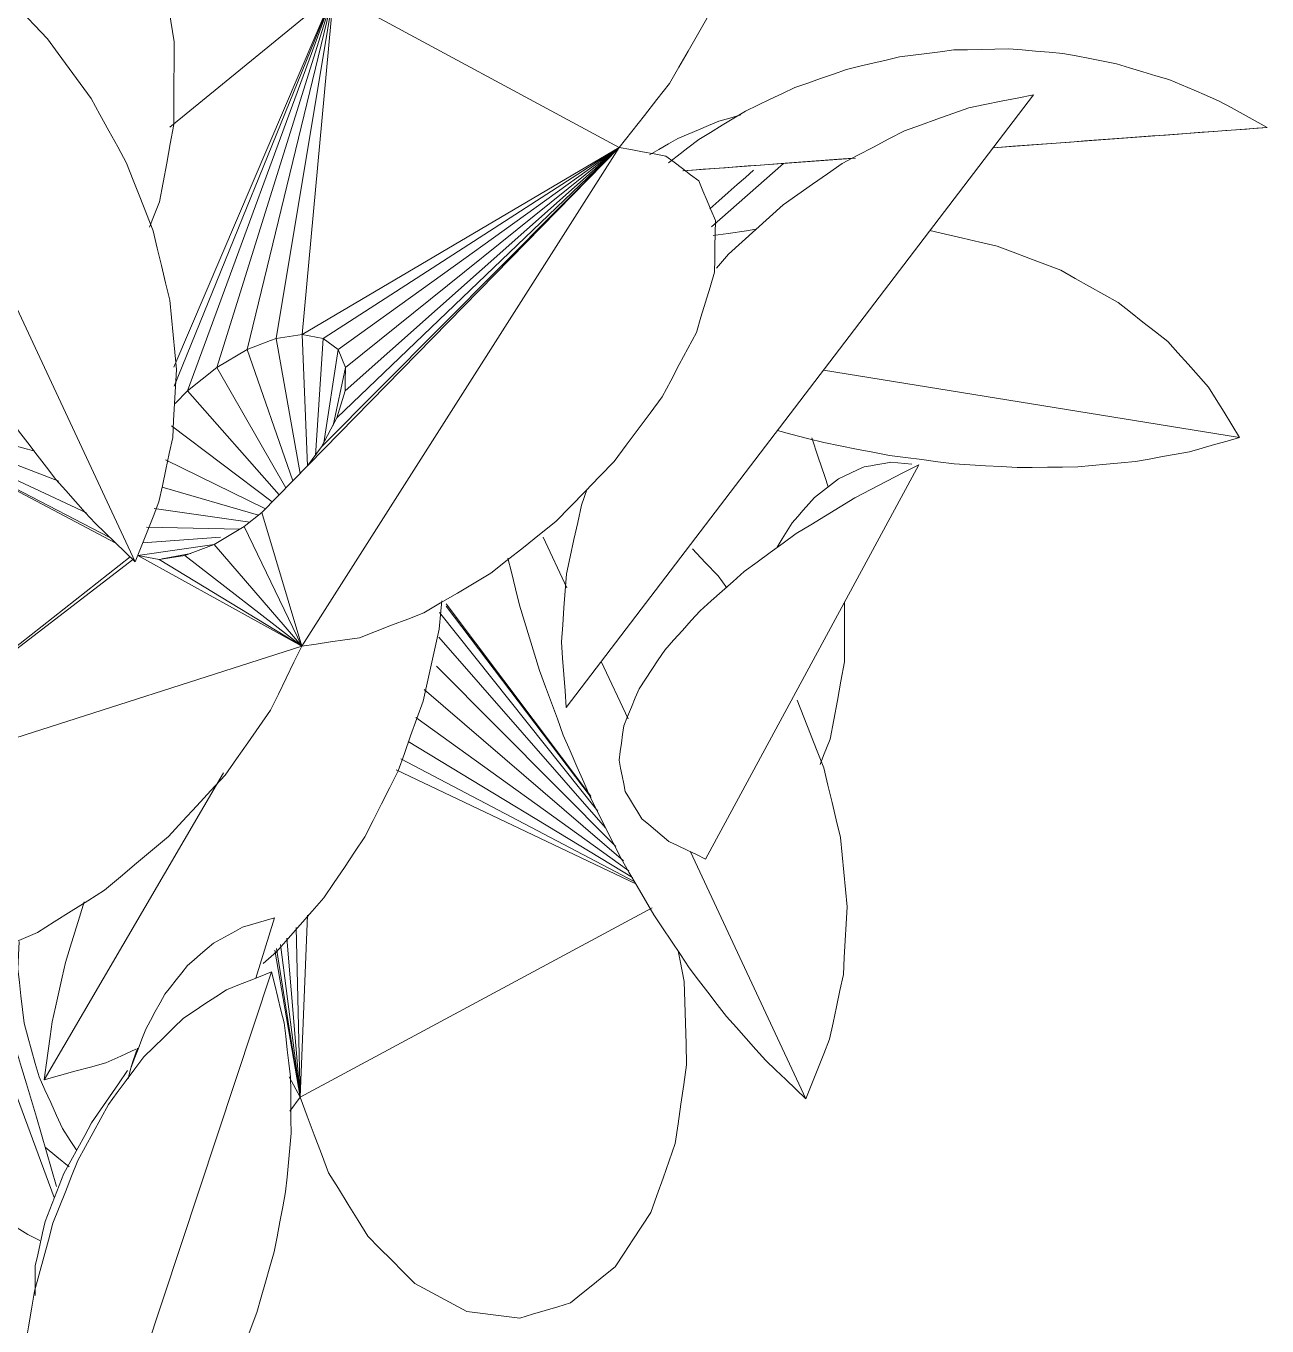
# Model space of a CAD drawing. Header units: metres. Extents: x 13.9 to 26.7, y -0.2 to 3.2.
# Drawn here: x 21.3138 to 21.4039, y 0.5195 to 0.6139 of the extents above; entities that cross this region are included whole.
import ezdxf

# ---------------------------------------------------------------- set-up
doc = ezdxf.new("R2010")
doc.units = ezdxf.units.M
doc.layers.add('Importações nas famílias', color=10, linetype='Continuous', lineweight=5)
doc.layers.add('Vegetação', color=7, linetype='Continuous', lineweight=5)

# ---------------------------------------------------------------- blocks, each defined once
blk = doc.blocks.new('Planta_pergolado_12200 - plantas pergolado_skp_Component_12-V2653-Corte 1')
at = {"layer": 'Importações nas famílias'}
for p, q in [((21.330463, 0.544745), (21.331824, 0.549134)), ((21.321185, 0.537443), (21.321355, 0.538127))]:
    blk.add_line(p, q, dxfattribs=at)
at = {"layer": 'Importações nas famílias', "flags": 128}
for points in [[(21.32951, 0.54846), (21.330088, 0.548628), (21.330667, 0.548797), (21.331245, 0.548965), (21.331824, 0.549134)], [(21.327394, 0.547299), (21.327923, 0.547589), (21.328452, 0.547879), (21.328981, 0.548169), (21.32951, 0.54846)], [(21.325501, 0.545665), (21.325975, 0.546073), (21.326448, 0.546482), (21.326921, 0.54689), (21.327394, 0.547299)], [(21.323852, 0.543575), (21.324264, 0.544097), (21.324677, 0.54462), (21.325089, 0.545142), (21.325501, 0.545665)], [(21.322465, 0.541053), (21.322812, 0.541683), (21.323158, 0.542314), (21.323505, 0.542944), (21.323852, 0.543575)], [(21.321355, 0.538127), (21.321632, 0.538858), (21.32191, 0.53959), (21.322187, 0.540321), (21.322465, 0.541053)], [(21.321145, 0.53803), (21.320494, 0.537083), (21.319843, 0.536136), (21.319192, 0.535189), (21.318541, 0.534242)], [(21.318541, 0.534242), (21.318038, 0.533321), (21.317535, 0.5324), (21.317032, 0.531479), (21.316528, 0.530558)], [(21.316528, 0.530558), (21.316184, 0.529685), (21.31584, 0.528812), (21.315497, 0.527938), (21.315153, 0.527065)], [(21.315153, 0.527065), (21.314976, 0.52626), (21.3148, 0.525455), (21.314623, 0.524651), (21.314446, 0.523846)], [(21.314446, 0.523846), (21.314441, 0.523128), (21.314436, 0.52241), (21.314432, 0.521692)]]:
    blk.add_lwpolyline(points, dxfattribs=at)
blk = doc.blocks.new('Planta_pergolado_12200 - plantas pergolado_skp_Component_12-V113-Corte 1')
at = {"layer": 'Importações nas famílias'}
blk.add_line((16.507928, 0.590257), (16.523421, 0.56162), dxfattribs=at)
at = {"layer": 'Importações nas famílias', "flags": 128}
for points in [[(16.512568, 0.587859), (16.511408, 0.588459), (16.510248, 0.589058), (16.509088, 0.589658), (16.507928, 0.590257)], [(16.508434, 0.590303), (16.50894, 0.590348), (16.509445, 0.590393), (16.509951, 0.590439)], [(16.509951, 0.590439), (16.510439, 0.590354), (16.510927, 0.590269), (16.511415, 0.590184), (16.511903, 0.5901)], [(16.511903, 0.5901), (16.512367, 0.589886), (16.512832, 0.589672), (16.513297, 0.589458), (16.513762, 0.589244)], [(16.513762, 0.589244), (16.514198, 0.588903), (16.514634, 0.588563), (16.515071, 0.588222), (16.515507, 0.587881)], [(16.516828, 0.585251), (16.515763, 0.585903), (16.514698, 0.586555), (16.513633, 0.587207), (16.512568, 0.587859)], [(16.515507, 0.587881), (16.515911, 0.587418), (16.516314, 0.586954), (16.516717, 0.58649), (16.51712, 0.586027)], [(16.51712, 0.586027), (16.517486, 0.585445), (16.517851, 0.584864), (16.518217, 0.584282)], [(16.520607, 0.582495), (16.519662, 0.583184), (16.518718, 0.583873), (16.517773, 0.584562), (16.516828, 0.585251)], [(16.523817, 0.579655), (16.523015, 0.580365), (16.522212, 0.581075), (16.52141, 0.581785), (16.520607, 0.582495)], [(16.526383, 0.576798), (16.525742, 0.577513), (16.5251, 0.578227), (16.524459, 0.578941), (16.523817, 0.579655)], [(16.528244, 0.573992), (16.527779, 0.574693), (16.527314, 0.575395), (16.526848, 0.576097), (16.526383, 0.576798)], [(16.529357, 0.571301), (16.529079, 0.571974), (16.528801, 0.572646), (16.528523, 0.573319), (16.528244, 0.573992)], [(16.529696, 0.568789), (16.529611, 0.569417), (16.529526, 0.570045), (16.529442, 0.570673), (16.529357, 0.571301)], [(16.529252, 0.566515), (16.529363, 0.567084), (16.529474, 0.567652), (16.529585, 0.568221), (16.529696, 0.568789)], [(16.528036, 0.564533), (16.52834, 0.565029), (16.528644, 0.565524), (16.528948, 0.56602), (16.529252, 0.566515)], [(16.526077, 0.562888), (16.526567, 0.563299), (16.527057, 0.563711), (16.527547, 0.564122), (16.528036, 0.564533)], [(16.523421, 0.56162), (16.524085, 0.561937), (16.524749, 0.562254), (16.525413, 0.562571), (16.526077, 0.562888)]]:
    blk.add_lwpolyline(points, dxfattribs=at)
blk = doc.blocks.new('Planta_pergolado_12200 - plantas pergolado_skp_Component_12-V114-Corte 1')
at = {"layer": 'Importações nas famílias'}
for p, q in [((16.499597, 0.617119), (16.533536, 0.572636)), ((16.522616, 0.604523), (16.521737, 0.605541)), ((16.532431, 0.587319), (16.532005, 0.588509))]:
    blk.add_line(p, q, dxfattribs=at)
at = {"layer": 'Importações nas famílias', "flags": 128}
for points in [[(16.504291, 0.616184), (16.503118, 0.616418), (16.501944, 0.616652), (16.50077, 0.616886), (16.499597, 0.617119)], [(16.50896, 0.614512), (16.507793, 0.61493), (16.506625, 0.615348), (16.505458, 0.615766), (16.504291, 0.616184)], [(16.513494, 0.612141), (16.51236, 0.612733), (16.511227, 0.613326), (16.510093, 0.613919), (16.50896, 0.614512)], [(16.517786, 0.609127), (16.516713, 0.60988), (16.51564, 0.610634), (16.514567, 0.611387), (16.513494, 0.612141)], [(16.521737, 0.605541), (16.52075, 0.606437), (16.519762, 0.607334), (16.518774, 0.60823), (16.517786, 0.609127)], [(16.533513, 0.582329), (16.533243, 0.583576), (16.532972, 0.584824), (16.532702, 0.586071), (16.532431, 0.587319)], [(16.533884, 0.577396), (16.533791, 0.578629), (16.533699, 0.579863), (16.533606, 0.581096), (16.533513, 0.582329)], [(16.533536, 0.572636), (16.533623, 0.573826), (16.53371, 0.575016), (16.533797, 0.576206), (16.533884, 0.577396)]]:
    blk.add_lwpolyline(points, dxfattribs=at)
blk = doc.blocks.new('Planta_pergolado_12200 - plantas pergolado_skp_Component_12-V94-Corte 1')
at = {"layer": 'Importações nas famílias'}
for p, q in [((16.660592, 0.425915), (16.666994, 0.44325)), ((16.661615, 0.422804), (16.662495, 0.423227))]:
    blk.add_line(p, q, dxfattribs=at)
at = {"layer": 'Importações nas famílias', "flags": 128}
for points in [[(16.66562, 0.44369), (16.665389, 0.442996), (16.665057, 0.442001), (16.664726, 0.441007)], [(16.674859, 0.44128), (16.674803, 0.44206), (16.674747, 0.44284)], [(16.664726, 0.441007), (16.664376, 0.439896), (16.664025, 0.438786), (16.663674, 0.437675), (16.663323, 0.436565)], [(16.674565, 0.43823), (16.674638, 0.438992), (16.674712, 0.439755), (16.674785, 0.440517), (16.674859, 0.44128)], [(16.673756, 0.435285), (16.673958, 0.436021), (16.67416, 0.436757), (16.674363, 0.437494), (16.674565, 0.43823)], [(16.663323, 0.436565), (16.662961, 0.435364), (16.662599, 0.434164), (16.662236, 0.432963), (16.661874, 0.431763)], [(16.672441, 0.432479), (16.67277, 0.43318), (16.673098, 0.433882), (16.673427, 0.434584), (16.673756, 0.435285)], [(16.670635, 0.429841), (16.671086, 0.430501), (16.671538, 0.43116), (16.671989, 0.431819), (16.672441, 0.432479)], [(16.661874, 0.431763), (16.661509, 0.430501), (16.661144, 0.429238), (16.660778, 0.427976), (16.660413, 0.426714)], [(16.668357, 0.427403), (16.668926, 0.428012), (16.669496, 0.428622), (16.670065, 0.429232), (16.670635, 0.429841)], [(16.665634, 0.425189), (16.666315, 0.425743), (16.666995, 0.426296), (16.667676, 0.426849), (16.668357, 0.427403)], [(16.662495, 0.423227), (16.663279, 0.423717), (16.664064, 0.424208), (16.664849, 0.424699), (16.665634, 0.425189)]]:
    blk.add_lwpolyline(points, dxfattribs=at)
blk = doc.blocks.new('Planta_pergolado_12200 - plantas pergolado_skp_Component_17-V2655-Corte 1')
at = {"layer": 'Importações nas famílias'}
for p, q in [((21.324227, 0.606563), (21.336115, 0.616271)), ((21.336115, 0.616271), (21.324504, 0.589123)), ((21.324534, 0.58775), (21.336115, 0.616271)), ((21.32551, 0.587411), (21.336115, 0.616271)), ((21.336115, 0.616271), (21.327637, 0.589102)), ((21.336115, 0.616271), (21.329832, 0.5904)), ((21.331945, 0.591216), (21.336115, 0.616271)), ((21.333833, 0.591494), (21.336115, 0.616271)), ((21.356862, 0.605077), (21.336115, 0.616271)), ((21.356862, 0.605077), (21.330904, 0.578566)), ((21.356862, 0.605077), (21.3338, 0.568855)), ((21.333833, 0.591494), (21.356862, 0.605077)), ((21.356862, 0.605077), (21.335241, 0.583327)), ((21.356862, 0.605077), (21.335366, 0.591216)), ((21.356862, 0.605077), (21.336362, 0.585441)), ((21.356862, 0.605077), (21.33644, 0.5904)), ((21.356862, 0.605077), (21.336956, 0.587411)), ((21.356862, 0.605077), (21.336983, 0.589102)), ((21.331521, 0.591052), (21.331945, 0.591216)), ((21.331945, 0.591216), (21.333833, 0.591494)), ((21.331945, 0.591216), (21.333685, 0.581406)), ((21.334226, 0.581961), (21.333833, 0.591494)), ((21.333833, 0.591494), (21.335366, 0.591216)), ((21.33479, 0.582719), (21.335366, 0.591216)), ((21.335366, 0.591216), (21.33644, 0.5904)), ((21.329832, 0.5904), (21.327637, 0.589102)), ((21.331521, 0.591052), (21.329832, 0.5904)), ((21.33316, 0.58087), (21.329832, 0.5904)), ((21.335398, 0.583622), (21.33644, 0.5904)), ((21.33644, 0.5904), (21.336983, 0.589102)), ((21.327637, 0.589102), (21.32551, 0.587411)), ((21.332651, 0.58035), (21.327637, 0.589102)), ((21.336983, 0.589102), (21.336072, 0.584893)), ((21.336983, 0.589102), (21.336967, 0.588088)), ((21.32551, 0.587411), (21.324611, 0.586485)), ((21.332154, 0.579842), (21.32551, 0.587411)), ((21.336956, 0.587411), (21.336362, 0.585441)), ((21.336967, 0.588088), (21.336956, 0.587411)), ((21.336362, 0.585441), (21.335241, 0.583327)), ((21.3131, 0.584817), (21.312461, 0.584924)), ((21.331665, 0.579343), (21.324348, 0.584872)), ((21.314413, 0.58302), (21.312617, 0.583519)), ((21.335241, 0.583327), (21.334219, 0.581952)), ((21.316156, 0.580841), (21.312771, 0.582143)), ((21.331179, 0.578847), (21.323912, 0.582403)), ((21.31817, 0.578544), (21.312896, 0.58102)), ((21.320248, 0.576363), (21.312876, 0.580268)), ((21.319819, 0.576778), (21.312912, 0.58037)), ((21.33065, 0.578364), (21.323664, 0.580406)), ((21.330038, 0.577877), (21.323077, 0.578855)), ((21.330904, 0.578566), (21.329629, 0.577552)), ((21.330904, 0.578566), (21.3338, 0.568855)), ((21.329315, 0.577366), (21.322536, 0.577506)), ((21.329629, 0.577552), (21.327434, 0.576254)), ((21.329629, 0.577552), (21.3338, 0.568855)), ((21.327434, 0.576244), (21.3219, 0.575438)), ((21.327892, 0.576778), (21.322249, 0.576359)), ((21.327434, 0.576254), (21.325321, 0.575438)), ((21.327434, 0.576254), (21.3338, 0.568855)), ((21.321611, 0.575215), (21.309816, 0.566139)), ((21.309942, 0.566396), (21.321349, 0.575339)), ((21.323433, 0.57516), (21.3219, 0.575438)), ((21.3338, 0.568855), (21.3219, 0.575438)), ((21.325321, 0.575438), (21.323433, 0.57516)), ((21.3338, 0.568855), (21.323433, 0.57516)), ((21.325746, 0.575602), (21.323664, 0.575204)), ((21.325321, 0.575438), (21.3338, 0.568855)), ((21.2988, 0.557662), (21.3338, 0.568855)), ((21.30117, 0.559486), (21.2988, 0.557662)), ((21.2988, 0.557662), (21.301122, 0.559482)), ((21.298886, 0.559414), (21.2988, 0.557662))]:
    blk.add_line(p, q, dxfattribs=at)
at = {"layer": 'Importações nas famílias', "flags": 128}
for points in [[(21.350516, 0.62695), (21.351262, 0.627206), (21.352415, 0.6276), (21.353567, 0.627995), (21.35472, 0.628389)], [(21.35472, 0.628389), (21.355733, 0.628482), (21.356745, 0.628575), (21.357758, 0.628668), (21.35877, 0.62876)], [(21.35877, 0.62876), (21.359573, 0.628545), (21.360376, 0.628329), (21.36118, 0.628114), (21.361983, 0.627899)], [(21.361983, 0.627899), (21.362522, 0.62739), (21.363061, 0.626881), (21.363601, 0.626372), (21.36414, 0.625863)], [(21.36414, 0.625863), (21.364378, 0.625096), (21.364617, 0.624328), (21.364855, 0.62356), (21.365094, 0.622793)], [(21.365094, 0.622793), (21.365015, 0.621819), (21.364937, 0.620844), (21.364858, 0.61987), (21.36478, 0.618896)], [(21.323008, 0.620946), (21.324253, 0.621226), (21.325498, 0.621506), (21.326742, 0.621785)], [(21.332741, 0.621114), (21.333439, 0.620617), (21.334136, 0.62012), (21.334833, 0.619623)], [(21.336115, 0.616271), (21.337205, 0.617337), (21.338296, 0.618404), (21.339387, 0.619471), (21.340478, 0.620538)], [(21.334833, 0.619623), (21.335153, 0.618785), (21.335474, 0.617947), (21.335794, 0.617109), (21.336115, 0.616271)], [(21.36478, 0.618896), (21.36439, 0.617782), (21.364, 0.616668), (21.363609, 0.615554), (21.363219, 0.61444)], [(21.363219, 0.61444), (21.362544, 0.613261), (21.361869, 0.612083), (21.361194, 0.610904), (21.360519, 0.609726)], [(21.360519, 0.609726), (21.359604, 0.608564), (21.35869, 0.607402), (21.357776, 0.60624), (21.356862, 0.605077)], [(21.356862, 0.605077), (21.357712, 0.604923), (21.358562, 0.604769), (21.359412, 0.604615), (21.360261, 0.60446)], [(21.360261, 0.60446), (21.360857, 0.604008), (21.361453, 0.603556), (21.362048, 0.603103), (21.362644, 0.602651)], [(21.362644, 0.602651), (21.362944, 0.601931), (21.363245, 0.601212), (21.363546, 0.600492), (21.363846, 0.599773)], [(21.363846, 0.599773), (21.363831, 0.598835), (21.363817, 0.597897), (21.363802, 0.59696), (21.363787, 0.596022)], [(21.363787, 0.596022), (21.363458, 0.59493), (21.363128, 0.593838), (21.362799, 0.592746), (21.36247, 0.591654)], [(21.36247, 0.591654), (21.361849, 0.590482), (21.361227, 0.58931), (21.360606, 0.588138), (21.359985, 0.586966)], [(21.359985, 0.586966), (21.359114, 0.585794), (21.358243, 0.584623), (21.357372, 0.583451), (21.356501, 0.582279)], [(21.356501, 0.582279), (21.35544, 0.581187), (21.354379, 0.580095), (21.353317, 0.579003), (21.352256, 0.577911)], [(21.352256, 0.577911), (21.351077, 0.576973), (21.349898, 0.576035), (21.348719, 0.575098), (21.347539, 0.57416)], [(21.347539, 0.57416), (21.346322, 0.57344), (21.345106, 0.572721), (21.343889, 0.572001), (21.342672, 0.571282)], [(21.283736, 0.570421), (21.284514, 0.571603), (21.285291, 0.572784)], [(21.342672, 0.571282), (21.3415, 0.570829), (21.340329, 0.570377), (21.339157, 0.569925), (21.337986, 0.569472)], [(21.337986, 0.569472), (21.336939, 0.569318), (21.335893, 0.569164), (21.334847, 0.569009), (21.3338, 0.568855)], [(21.3338, 0.568855), (21.333234, 0.567693), (21.332669, 0.566531), (21.332103, 0.565369), (21.331537, 0.564206)], [(21.280882, 0.561669), (21.281087, 0.562707), (21.281292, 0.563746), (21.281497, 0.564785)], [(21.331537, 0.564206), (21.330712, 0.563028), (21.329887, 0.56185), (21.329062, 0.560671), (21.328236, 0.559493)], [(21.281332, 0.558239), (21.28122, 0.559097), (21.281107, 0.559954), (21.280995, 0.560811), (21.280882, 0.561669)], [(21.328236, 0.559493), (21.327208, 0.558379), (21.326179, 0.557265), (21.325151, 0.55615), (21.324122, 0.555036)], [(21.283021, 0.555769), (21.282599, 0.556386), (21.282177, 0.557004), (21.281754, 0.557622), (21.281332, 0.558239)], [(21.2988, 0.557662), (21.297601, 0.557098), (21.296401, 0.556534), (21.295201, 0.55597), (21.294002, 0.555406)], [(21.29773, 0.553395), (21.297998, 0.554461), (21.298265, 0.555528), (21.298533, 0.556595), (21.2988, 0.557662)], [(21.285834, 0.554426), (21.285131, 0.554762), (21.284428, 0.555097), (21.283724, 0.555433), (21.283021, 0.555769)], [(21.294002, 0.555406), (21.292896, 0.55513), (21.291791, 0.554854), (21.290685, 0.554578), (21.289579, 0.554302)], [(21.289579, 0.554302), (21.288643, 0.554333), (21.287707, 0.554364), (21.28677, 0.554395), (21.285834, 0.554426)], [(21.324122, 0.555036), (21.32296, 0.554062), (21.321798, 0.553088), (21.320636, 0.552114), (21.319475, 0.55114)], [(21.297926, 0.549799), (21.297877, 0.550698), (21.297828, 0.551597), (21.297779, 0.552496), (21.29773, 0.553395)], [(21.319475, 0.55114), (21.318259, 0.550372), (21.317043, 0.549605), (21.315827, 0.548837), (21.314611, 0.548069)], [(21.299373, 0.547121), (21.299011, 0.547791), (21.298649, 0.54846), (21.298288, 0.54913), (21.297926, 0.549799)], [(21.314611, 0.548069), (21.313424, 0.54756), (21.312236, 0.547052), (21.311049, 0.546543), (21.309862, 0.546034)], [(21.301975, 0.545543), (21.301324, 0.545938), (21.300674, 0.546332), (21.300024, 0.546727), (21.299373, 0.547121)], [(21.309862, 0.546034), (21.308785, 0.545818), (21.307707, 0.545603), (21.30663, 0.545388), (21.305552, 0.545172)], [(21.305552, 0.545172), (21.304658, 0.545265), (21.303763, 0.545358), (21.302869, 0.54545), (21.301975, 0.545543)]]:
    blk.add_lwpolyline(points, dxfattribs=at)
blk = doc.blocks.new('Planta_pergolado_12200 - plantas pergolado_skp_Component_16-V2656-Corte 1')
for name in ['Planta_pergolado_12200 - plantas pergolado_skp_Component_17-V2655-Corte 1', 'Planta_pergolado_12200 - plantas pergolado_skp_Component_12-V2653-Corte 1']:
    blk.add_blockref(name, (0, 0))
at = {"extrusion": (0, 0, -1)}
for name, p, zscale in [('Planta_pergolado_12200 - plantas pergolado_skp_Component_12-V114-Corte 1', (-37.88655, -0.008219), -0.9999999999999994), ('Planta_pergolado_12200 - plantas pergolado_skp_Component_12-V113-Corte 1', (-37.88655, -0.008219), -0.9999999999999996), ('Planta_pergolado_12200 - plantas pergolado_skp_Component_12-V94-Corte 1', (-37.976403, 0.102897), -1)]:
    blk.add_blockref(name, p, dxfattribs=dict(at, zscale=zscale))
blk = doc.blocks.new('Planta_pergolado_12200 - plantas pergolado_skp_-V2661-Corte 1')
blk.add_blockref('Planta_pergolado_12200 - plantas pergolado_skp_Component_16-V2656-Corte 1', (0, 0))
blk = doc.blocks.new('Planta_pergolado_12200 - plantas pergolado_skp_-V2662-Corte 1')
blk.add_blockref('Planta_pergolado_12200 - plantas pergolado_skp_-V2661-Corte 1', (0, 0))
blk = doc.blocks.new('Planta_pergolado_12200 - plantas pergolado_skp_Component_12-V97-Corte 1')
at = {"layer": 'Importações nas famílias'}
blk.add_line((16.611776, 0.384133), (16.628182, 0.334684), dxfattribs=at)
at = {"layer": 'Importações nas famílias', "flags": 128}
for points in [[(16.611776, 0.384133), (16.61155, 0.383211), (16.611323, 0.38229), (16.611096, 0.381368), (16.61087, 0.380446)], [(16.615054, 0.382849), (16.614235, 0.38317), (16.613415, 0.383491), (16.612596, 0.383812), (16.611776, 0.384133)], [(16.618171, 0.380782), (16.617392, 0.381299), (16.616613, 0.381816), (16.615833, 0.382333), (16.615054, 0.382849)], [(16.621053, 0.377979), (16.620333, 0.37868), (16.619612, 0.379381), (16.618891, 0.380081), (16.618171, 0.380782)], [(16.61087, 0.380446), (16.610751, 0.379466), (16.610632, 0.378486), (16.610513, 0.377506), (16.610394, 0.376526)], [(16.623633, 0.374507), (16.622988, 0.375375), (16.622343, 0.376243), (16.621698, 0.377111), (16.621053, 0.377979)], [(16.610394, 0.376526), (16.610385, 0.375499), (16.610375, 0.374471), (16.610365, 0.373444), (16.610356, 0.372416)], [(16.625851, 0.370447), (16.625297, 0.371462), (16.624742, 0.372477), (16.624188, 0.373492), (16.623633, 0.374507)], [(16.610356, 0.372416), (16.610456, 0.371352), (16.610555, 0.370289), (16.610655, 0.369225), (16.610755, 0.368161)], [(16.627654, 0.365893), (16.627203, 0.367032), (16.626753, 0.36817), (16.626302, 0.369308), (16.625851, 0.370447)], [(16.610755, 0.368161), (16.610963, 0.367073), (16.611171, 0.365985), (16.611378, 0.364897), (16.611586, 0.363809)], [(16.629, 0.360954), (16.628664, 0.362189), (16.628327, 0.363424), (16.627991, 0.364659), (16.627654, 0.365893)], [(16.611586, 0.363809), (16.6119, 0.362709), (16.612214, 0.361609), (16.612528, 0.360508), (16.612842, 0.359408)], [(16.629858, 0.355745), (16.629644, 0.357047), (16.629429, 0.358349), (16.629215, 0.359652), (16.629, 0.360954)], [(16.612842, 0.359408), (16.613258, 0.358308), (16.613674, 0.357208), (16.61409, 0.356108), (16.614507, 0.355007)], [(16.630207, 0.350387), (16.63012, 0.351726), (16.630033, 0.353066), (16.629945, 0.354405), (16.629858, 0.355745)], [(16.614507, 0.355007), (16.615021, 0.353919), (16.615535, 0.352831), (16.616049, 0.351743), (16.616563, 0.350655)], [(16.616563, 0.350655), (16.617169, 0.349592), (16.617775, 0.348528), (16.618381, 0.347464), (16.618987, 0.3464)], [(16.63004, 0.345007), (16.630081, 0.346352), (16.630123, 0.347697), (16.630165, 0.349042), (16.630207, 0.350387)], [(16.618987, 0.3464), (16.619678, 0.345373), (16.62037, 0.344345), (16.621061, 0.343318), (16.621753, 0.34229)], [(16.629359, 0.339732), (16.629529, 0.341051), (16.629699, 0.34237), (16.629869, 0.343688), (16.63004, 0.345007)], [(16.621753, 0.34229), (16.622522, 0.34131), (16.623291, 0.34033), (16.62406, 0.33935), (16.624829, 0.33837)], [(16.628182, 0.334684), (16.628476, 0.335946), (16.62877, 0.337208), (16.629065, 0.33847), (16.629359, 0.339732)], [(16.624829, 0.33837), (16.625667, 0.337448), (16.626505, 0.336527), (16.627343, 0.335605), (16.628182, 0.334684)]]:
    blk.add_lwpolyline(points, dxfattribs=at)
blk = doc.blocks.new('Planta_pergolado_12200 - plantas pergolado_skp_Component_16-V2717-Corte 1')
at = {"extrusion": (0, 0, -1), "zscale": -1}
blk.add_blockref('Planta_pergolado_12200 - plantas pergolado_skp_Component_12-V97-Corte 1', (-37.943386, 0.161062), dxfattribs=at)
blk = doc.blocks.new('Planta_pergolado_12200 - plantas pergolado_skp_Component_12-V101-Corte 1')
at = {"layer": 'Importações nas famílias'}
blk.add_line((16.621676, 0.249074), (16.645103, 0.299144), dxfattribs=at)
at = {"layer": 'Importações nas famílias', "flags": 128}
for points in [[(16.645103, 0.299144), (16.643924, 0.298627), (16.642745, 0.29811), (16.641566, 0.297593), (16.640387, 0.297076)], [(16.644533, 0.294468), (16.644676, 0.295637), (16.644818, 0.296806), (16.644961, 0.297975), (16.645103, 0.299144)], [(16.640387, 0.297076), (16.639266, 0.296389), (16.638146, 0.295702), (16.637026, 0.295015), (16.635905, 0.294328)], [(16.635905, 0.294328), (16.63487, 0.293487), (16.633835, 0.292646), (16.6328, 0.291805), (16.631765, 0.290964)], [(16.643656, 0.289712), (16.643875, 0.290901), (16.644094, 0.29209), (16.644314, 0.293279), (16.644533, 0.294468)], [(16.631765, 0.290964), (16.630839, 0.289988), (16.629914, 0.289013), (16.628988, 0.288038), (16.628062, 0.287063)], [(16.642483, 0.284928), (16.642776, 0.286124), (16.643069, 0.28732), (16.643363, 0.288516), (16.643656, 0.289712)], [(16.628062, 0.287063), (16.627268, 0.285976), (16.626473, 0.28489), (16.625679, 0.283803), (16.624884, 0.282717)], [(16.641026, 0.280171), (16.64139, 0.281361), (16.641755, 0.28255), (16.642119, 0.283739), (16.642483, 0.284928)], [(16.624884, 0.282717), (16.62424, 0.281544), (16.623595, 0.280372), (16.622951, 0.2792), (16.622306, 0.278027)], [(16.639302, 0.275493), (16.639733, 0.276663), (16.640164, 0.277832), (16.640595, 0.279002), (16.641026, 0.280171)], [(16.622306, 0.278027), (16.621826, 0.276797), (16.621347, 0.275566), (16.620867, 0.274335), (16.620387, 0.273105)], [(16.63733, 0.270946), (16.637823, 0.272083), (16.638316, 0.27322), (16.638809, 0.274357), (16.639302, 0.275493)], [(16.620387, 0.273105), (16.620084, 0.271845), (16.61978, 0.270585), (16.619477, 0.269325), (16.619173, 0.268064)], [(16.635132, 0.266581), (16.635682, 0.267672), (16.636231, 0.268764), (16.636781, 0.269855), (16.63733, 0.270946)], [(16.619173, 0.268064), (16.619053, 0.266804), (16.618933, 0.265544), (16.618813, 0.264285), (16.618693, 0.263025)], [(16.632733, 0.262445), (16.633332, 0.263479), (16.633932, 0.264513), (16.634532, 0.265547), (16.635132, 0.266581)], [(16.618693, 0.263025), (16.618759, 0.261794), (16.618825, 0.260564), (16.618891, 0.259334), (16.618957, 0.258103)], [(16.630158, 0.258586), (16.630801, 0.259551), (16.631445, 0.260516), (16.632089, 0.26148), (16.632733, 0.262445)], [(16.618957, 0.258103), (16.619207, 0.256932), (16.619458, 0.25576), (16.619709, 0.254588), (16.619959, 0.253417)], [(16.627436, 0.255045), (16.628117, 0.25593), (16.628797, 0.256816), (16.629477, 0.257701), (16.630158, 0.258586)], [(16.624599, 0.251863), (16.625308, 0.252658), (16.626017, 0.253454), (16.626727, 0.25425), (16.627436, 0.255045)], [(16.619959, 0.253417), (16.620388, 0.252331), (16.620818, 0.251245), (16.621247, 0.25016), (16.621676, 0.249074)], [(16.621676, 0.249074), (16.622407, 0.249771), (16.623138, 0.250468), (16.623868, 0.251166), (16.624599, 0.251863)]]:
    blk.add_lwpolyline(points, dxfattribs=at)
blk = doc.blocks.new('Planta_pergolado_12200 - plantas pergolado_skp_Component_17-V2724-Corte 1')
at = {"layer": 'Importações nas famílias', "flags": 128}
for points in [[(21.324528, 0.612761), (21.324285, 0.614267), (21.324042, 0.615772), (21.323799, 0.617278), (21.323556, 0.618783)], [(21.324502, 0.606739), (21.324508, 0.608244), (21.324515, 0.60975), (21.324522, 0.611255), (21.324528, 0.612761)], [(21.323478, 0.601127), (21.323734, 0.60253), (21.32399, 0.603933), (21.324246, 0.605336), (21.324502, 0.606739)], [(21.322732, 0.599283), (21.322991, 0.599922), (21.323478, 0.601127)]]:
    blk.add_lwpolyline(points, dxfattribs=at)
blk = doc.blocks.new('Planta_pergolado_12200 - plantas pergolado_skp_Component_16-V2725-Corte 1')
blk.add_blockref('Planta_pergolado_12200 - plantas pergolado_skp_Component_17-V2724-Corte 1', (0, 0))
at = {"extrusion": (0, 0, -1), "zscale": -0.9999999999999997}
blk.add_blockref('Planta_pergolado_12200 - plantas pergolado_skp_Component_12-V101-Corte 1', (-37.943386, 0.325921), dxfattribs=at)
blk = doc.blocks.new('Planta_pergolado_12200 - plantas pergolado_skp_-V2728-Corte 1')
for name in ['Planta_pergolado_12200 - plantas pergolado_skp_Component_16-V2725-Corte 1', 'Planta_pergolado_12200 - plantas pergolado_skp_Component_16-V2717-Corte 1']:
    blk.add_blockref(name, (0, 0))
blk = doc.blocks.new('Planta_pergolado_12200 - plantas pergolado_skp_-V2729-Corte 1')
blk.add_blockref('Planta_pergolado_12200 - plantas pergolado_skp_-V2728-Corte 1', (0, 0))
blk = doc.blocks.new('Planta_pergolado_12200 - plantas pergolado_skp_Component_12-V231-Corte 1')
at = {"layer": 'Importações nas famílias'}
blk.add_line((16.517752, 0.612145), (16.522979, 0.607544), dxfattribs=at)
at = {"layer": 'Importações nas famílias', "flags": 128}
for points in [[(16.520849, 0.615666), (16.521646, 0.61544), (16.522444, 0.615213)], [(16.522444, 0.615213), (16.523191, 0.614899), (16.523937, 0.614586), (16.524684, 0.614272), (16.525431, 0.613958)], [(16.525431, 0.613958), (16.526118, 0.61356), (16.526806, 0.613163), (16.527478, 0.612774)], [(16.521119, 0.610615), (16.520522, 0.61113), (16.519925, 0.611645)], [(16.523107, 0.608833), (16.522445, 0.609427), (16.521782, 0.610021), (16.521119, 0.610615)]]:
    blk.add_lwpolyline(points, dxfattribs=at)
blk = doc.blocks.new('Planta_pergolado_12200 - plantas pergolado_skp_Component_12-V232-Corte 1')
at = {"layer": 'Importações nas famílias'}
for p, q in [((16.482631, 0.614749), (16.502531, 0.613274)), ((16.502176, 0.613304), (16.501106, 0.613384)), ((16.512527, 0.612533), (16.525068, 0.611603)), ((16.513751, 0.612446), (16.512722, 0.612522)), ((16.525042, 0.611606), (16.52437, 0.611656))]:
    blk.add_line(p, q, dxfattribs=at)
at = {"layer": 'Importações nas famílias', "flags": 128}
for points in [[(16.497458, 0.620133), (16.498447, 0.620216), (16.499436, 0.6203), (16.500425, 0.620383), (16.501414, 0.620467)], [(16.501414, 0.620467), (16.502407, 0.620446), (16.503399, 0.620425), (16.504391, 0.620404), (16.505384, 0.620383)], [(16.505384, 0.620383), (16.506368, 0.620257), (16.507353, 0.620132), (16.508337, 0.620006), (16.509322, 0.619881)], [(16.493559, 0.619383), (16.494534, 0.61957), (16.495508, 0.619758), (16.496483, 0.619945), (16.497458, 0.620133)], [(16.509322, 0.619881), (16.510288, 0.619652), (16.511254, 0.619423), (16.51222, 0.619195), (16.513186, 0.618966)], [(16.48976, 0.618227), (16.49071, 0.618516), (16.491659, 0.618805), (16.492609, 0.619094), (16.493559, 0.619383)], [(16.513186, 0.618966), (16.514122, 0.618637), (16.515059, 0.618308), (16.515995, 0.617979), (16.516932, 0.61765)], [(16.486104, 0.616676), (16.487018, 0.617064), (16.487932, 0.617451), (16.488846, 0.617839), (16.48976, 0.618227)], [(16.516932, 0.61765), (16.517828, 0.617224), (16.518725, 0.616798), (16.519622, 0.616372), (16.520519, 0.615946)], [(16.482631, 0.614749), (16.483499, 0.615231), (16.484367, 0.615713), (16.485236, 0.616195), (16.486104, 0.616676)], [(16.520519, 0.615946), (16.521365, 0.615428), (16.522212, 0.614909), (16.523059, 0.614391), (16.523906, 0.613873)], [(16.485632, 0.614528), (16.484882, 0.614584), (16.484132, 0.614639), (16.483381, 0.614694), (16.482631, 0.614749)], [(16.489065, 0.614275), (16.488207, 0.614338), (16.487349, 0.614401), (16.486491, 0.614465), (16.485632, 0.614528)], [(16.492849, 0.613995), (16.491903, 0.614065), (16.490957, 0.614135), (16.490011, 0.614205), (16.489065, 0.614275)], [(16.496894, 0.613696), (16.495883, 0.613771), (16.494871, 0.613845), (16.49386, 0.61392), (16.492849, 0.613995)], [(16.523906, 0.613873), (16.524694, 0.613269), (16.525482, 0.612664), (16.526095, 0.612193)], [(16.501106, 0.613384), (16.500053, 0.613462), (16.499, 0.61354), (16.497947, 0.613618), (16.496894, 0.613696)], [(16.517638, 0.612157), (16.516666, 0.612229), (16.515695, 0.612301), (16.514723, 0.612374), (16.513751, 0.612446)], [(16.521206, 0.611891), (16.520314, 0.611958), (16.519422, 0.612024), (16.51853, 0.61209), (16.517638, 0.612157)], [(16.52437, 0.611656), (16.523579, 0.611715), (16.522788, 0.611774), (16.521997, 0.611832), (16.521206, 0.611891)]]:
    blk.add_lwpolyline(points, dxfattribs=at)
blk = doc.blocks.new('Planta_pergolado_12200 - plantas pergolado_skp_Component_12-V233-Corte 1')
at = {"layer": 'Importações nas famílias', "flags": 128}
for points in [[(16.573272, 0.555619), (16.573321, 0.554636), (16.57337, 0.553652)], [(16.57337, 0.553652), (16.573257, 0.552662), (16.573144, 0.551671), (16.573031, 0.550681), (16.572918, 0.54969)], [(16.572918, 0.54969), (16.572646, 0.548716), (16.572374, 0.547742), (16.572102, 0.546768), (16.57183, 0.545794)], [(16.565195, 0.546355), (16.564988, 0.546977), (16.564684, 0.547889)], [(16.57183, 0.545794), (16.571406, 0.544859), (16.570981, 0.543923), (16.570557, 0.542988), (16.570132, 0.542053)], [(16.570132, 0.542053), (16.569565, 0.541179), (16.569094, 0.540452)]]:
    blk.add_lwpolyline(points, dxfattribs=at)
blk = doc.blocks.new('Planta_pergolado_12200 - plantas pergolado_skp_Component_16-V2747-Corte 1')
at = {"extrusion": (0, 0, -1)}
for name, zscale in [('Planta_pergolado_12200 - plantas pergolado_skp_Component_12-V232-Corte 1', -0.9999999999999998), ('Planta_pergolado_12200 - plantas pergolado_skp_Component_12-V231-Corte 1', -0.9999999999999999), ('Planta_pergolado_12200 - plantas pergolado_skp_Component_12-V233-Corte 1', -0.9999999999999998)]:
    blk.add_blockref(name, (-37.88655, -0.008219), dxfattribs=dict(at, zscale=zscale))
blk = doc.blocks.new('Planta_pergolado_12200 - plantas pergolado_skp_Component_12-V2800-Corte 1')
at = {"layer": 'Importações nas famílias'}
blk.add_line((21.401922, 0.584012), (21.371706, 0.588917), dxfattribs=at)
at = {"layer": 'Importações nas famílias', "flags": 128}
for points in [[(21.363682, 0.598676), (21.364783, 0.59884), (21.366114, 0.599037), (21.366788, 0.599138)], [(21.379433, 0.599044), (21.380575, 0.598781), (21.38182, 0.598494), (21.383066, 0.598207), (21.384312, 0.59792)], [(21.384312, 0.59792), (21.385469, 0.59748), (21.386626, 0.59704), (21.387783, 0.5966), (21.38894, 0.59616)], [(21.38894, 0.59616), (21.389982, 0.595577), (21.391024, 0.594994), (21.392065, 0.594411), (21.393107, 0.593829)], [(21.393107, 0.593829), (21.394008, 0.593117), (21.39491, 0.592405), (21.395811, 0.591693), (21.396713, 0.590981)], [(21.396713, 0.590981), (21.397453, 0.590156), (21.398194, 0.589332), (21.398934, 0.588507), (21.399674, 0.587683)], [(21.399674, 0.587683), (21.400236, 0.586765), (21.400798, 0.585848), (21.40136, 0.58493), (21.401922, 0.584012)], [(21.371725, 0.583642), (21.370531, 0.583953), (21.369337, 0.584263), (21.368351, 0.584519)], [(21.376487, 0.582714), (21.375297, 0.582946), (21.374106, 0.583178), (21.372915, 0.58341), (21.371725, 0.583642)], [(21.401922, 0.584012), (21.401016, 0.583755), (21.400111, 0.583497), (21.399205, 0.583239), (21.398299, 0.582981)], [(21.381184, 0.582107), (21.38001, 0.582259), (21.378836, 0.58241), (21.377662, 0.582562), (21.376487, 0.582714)], [(21.398299, 0.582981), (21.397317, 0.582803), (21.396334, 0.582625), (21.395352, 0.582447), (21.394369, 0.582269)], [(21.385764, 0.581829), (21.384619, 0.581899), (21.383474, 0.581968), (21.382329, 0.582038), (21.381184, 0.582107)], [(21.390175, 0.581883), (21.389073, 0.58187), (21.38797, 0.581856), (21.386867, 0.581843), (21.385764, 0.581829)], [(21.394369, 0.582269), (21.393321, 0.582172), (21.392272, 0.582076), (21.391224, 0.58198), (21.390175, 0.581883)]]:
    blk.add_lwpolyline(points, dxfattribs=at)
blk = doc.blocks.new('Planta_pergolado_12200 - plantas pergolado_skp_Component_12-V2801-Corte 1')
at = {"layer": 'Importações nas famílias'}
for p, q in [((21.315086, 0.537374), (21.328117, 0.55966)), ((21.331959, 0.546648), (21.330996, 0.545808))]:
    blk.add_line(p, q, dxfattribs=at)
at = {"layer": 'Importações nas famílias', "flags": 128}
for points in [[(21.343972, 0.572164), (21.343902, 0.571406), (21.34378, 0.570095)], [(21.34378, 0.570095), (21.343489, 0.56879), (21.343199, 0.567486), (21.342908, 0.566181), (21.342617, 0.564877)], [(21.342617, 0.564877), (21.342164, 0.56361), (21.341711, 0.562342), (21.341257, 0.561075), (21.340804, 0.559808)], [(21.340804, 0.559808), (21.340199, 0.558607), (21.339594, 0.557407), (21.338989, 0.556207), (21.338383, 0.555006)], [(21.338383, 0.555006), (21.337641, 0.553901), (21.336898, 0.552796), (21.336155, 0.551691), (21.335412, 0.550585)], [(21.335412, 0.550585), (21.334549, 0.549601), (21.333686, 0.548617), (21.332823, 0.547632), (21.331959, 0.546648)], [(21.316652, 0.545888), (21.316988, 0.546987), (21.317325, 0.548086), (21.317661, 0.549186), (21.317997, 0.550285)], [(21.315678, 0.541568), (21.315921, 0.542648), (21.316165, 0.543728), (21.316408, 0.544808), (21.316652, 0.545888)], [(21.315086, 0.537374), (21.315234, 0.538423), (21.315382, 0.539471), (21.31553, 0.54052), (21.315678, 0.541568)], [(21.321757, 0.539589), (21.320664, 0.539092), (21.31957, 0.538595)], [(21.31957, 0.538595), (21.318449, 0.53829), (21.317328, 0.537985), (21.316207, 0.537679), (21.315086, 0.537374)]]:
    blk.add_lwpolyline(points, dxfattribs=at)
blk = doc.blocks.new('Planta_pergolado_12200 - plantas pergolado_skp_Component_12-V2802-Corte 1')
at = {"layer": 'Importações nas famílias'}
for p, q in [((21.353064, 0.573097), (21.351342, 0.576778)), ((21.364042, 0.573973), (21.364678, 0.573104)), ((21.357514, 0.563585), (21.355562, 0.567757)), ((21.370428, 0.535984), (21.362035, 0.553924))]:
    blk.add_line(p, q, dxfattribs=at)
at = {"layer": 'Importações nas famílias', "flags": 128}
for points in [[(21.349622, 0.571838), (21.349328, 0.573034), (21.349035, 0.57423), (21.348782, 0.575263)], [(21.362191, 0.575923), (21.363117, 0.574948), (21.364042, 0.573973)], [(21.351078, 0.567081), (21.350714, 0.568271), (21.35035, 0.56946), (21.349986, 0.570649), (21.349622, 0.571838)], [(21.352802, 0.562403), (21.352371, 0.563573), (21.35194, 0.564742), (21.351509, 0.565912), (21.351078, 0.567081)], [(21.369799, 0.564937), (21.370278, 0.563707), (21.370758, 0.562476), (21.371238, 0.561245), (21.371717, 0.560015)], [(21.354774, 0.557856), (21.354281, 0.558993), (21.353788, 0.56013), (21.353295, 0.561267), (21.352802, 0.562403)], [(21.371717, 0.560015), (21.372021, 0.558755), (21.372324, 0.557495), (21.372628, 0.556235), (21.372931, 0.554974)], [(21.356972, 0.553491), (21.356423, 0.554582), (21.355873, 0.555674), (21.355324, 0.556765), (21.354774, 0.557856)], [(21.372931, 0.554974), (21.373051, 0.553714), (21.373172, 0.552455), (21.373292, 0.551195), (21.373412, 0.549935)], [(21.359372, 0.549355), (21.358772, 0.550389), (21.358172, 0.551423), (21.357572, 0.552457), (21.356972, 0.553491)], [(21.373412, 0.549935), (21.373346, 0.548704), (21.37328, 0.547474), (21.373214, 0.546244), (21.373148, 0.545014)], [(21.361947, 0.545496), (21.361303, 0.546461), (21.36066, 0.547426), (21.360016, 0.548391), (21.359372, 0.549355)], [(21.364668, 0.541955), (21.363988, 0.54284), (21.363308, 0.543726), (21.362627, 0.544611), (21.361947, 0.545496)], [(21.373148, 0.545014), (21.372897, 0.543842), (21.372647, 0.54267), (21.372396, 0.541498), (21.372146, 0.540327)], [(21.367506, 0.538773), (21.366797, 0.539568), (21.366087, 0.540364), (21.365378, 0.54116), (21.364668, 0.541955)], [(21.372146, 0.540327), (21.371716, 0.539241), (21.371287, 0.538155), (21.370858, 0.53707), (21.370428, 0.535984)], [(21.370428, 0.535984), (21.369698, 0.536681), (21.368967, 0.537378), (21.368237, 0.538076), (21.367506, 0.538773)]]:
    blk.add_lwpolyline(points, dxfattribs=at)
blk = doc.blocks.new('Planta_pergolado_12200 - plantas pergolado_skp_Component_17-V2803-Corte 1')
at = {"layer": 'Importações nas famílias'}
for p, q in [((21.355306, 0.556886), (21.343799, 0.571297)), ((21.354803, 0.55796), (21.344303, 0.571943)), ((21.354825, 0.557874), (21.344303, 0.571776)), ((21.355878, 0.555674), (21.34377, 0.569516)), ((21.356608, 0.554316), (21.343602, 0.567397)), ((21.357175, 0.553267), (21.342684, 0.565707)), ((21.357572, 0.552533), (21.342098, 0.56368)), ((21.357833, 0.552049), (21.341534, 0.561931)), ((21.357994, 0.551753), (21.340992, 0.560667)), ((21.340657, 0.559886), (21.358079, 0.551595)), ((21.359251, 0.549853), (21.333676, 0.5361)), ((21.334229, 0.549323), (21.333676, 0.5361)), ((21.333676, 0.5361), (21.332725, 0.547657)), ((21.333389, 0.548424), (21.333676, 0.5361)), ((21.331847, 0.54678), (21.333676, 0.5361)), ((21.331971, 0.546903), (21.333676, 0.5361)), ((21.333676, 0.5361), (21.332254, 0.547186)), ((21.332879, 0.537586), (21.333676, 0.5361)), ((21.332946, 0.535079), (21.333676, 0.5361))]:
    blk.add_line(p, q, dxfattribs=at)
at = {"layer": 'Importações nas famílias', "flags": 128}
for points in [[(21.372052, 0.580428), (21.371799, 0.581175), (21.371323, 0.582578), (21.370846, 0.583981)], [(21.373221, 0.567727), (21.373227, 0.569233), (21.373234, 0.570739), (21.37324, 0.57209)], [(21.372197, 0.562115), (21.372453, 0.563518), (21.372709, 0.564921), (21.372965, 0.566324), (21.373221, 0.567727)], [(21.371451, 0.560272), (21.37171, 0.560911), (21.372197, 0.562115)], [(21.361586, 0.544509), (21.361295, 0.546002), (21.361151, 0.54674)], [(21.361762, 0.538453), (21.361718, 0.539967), (21.361674, 0.541481), (21.36163, 0.542995), (21.361586, 0.544509)], [(21.360934, 0.532727), (21.361141, 0.534159), (21.361348, 0.53559), (21.361555, 0.537022), (21.361762, 0.538453)], [(21.333676, 0.5361), (21.334195, 0.53473), (21.334714, 0.533359), (21.335234, 0.531988), (21.335753, 0.530618)], [(21.359161, 0.527721), (21.359604, 0.528973), (21.360047, 0.530224), (21.360491, 0.531476), (21.360934, 0.532727)], [(21.315157, 0.532467), (21.316022, 0.531761), (21.316896, 0.531047)], [(21.335753, 0.530618), (21.336465, 0.529463), (21.337177, 0.528308), (21.337889, 0.527154), (21.3386, 0.525999)], [(21.356561, 0.523776), (21.357211, 0.524762), (21.357861, 0.525749), (21.358511, 0.526735), (21.359161, 0.527721)], [(21.3386, 0.525999), (21.339456, 0.525139), (21.340312, 0.524279), (21.341167, 0.523418), (21.342023, 0.522558)], [(21.353314, 0.521161), (21.354126, 0.521815), (21.354938, 0.522469), (21.35575, 0.523122), (21.356561, 0.523776)], [(21.342023, 0.522558), (21.342964, 0.522051), (21.343906, 0.521545), (21.344847, 0.521038), (21.345788, 0.520531)], [(21.345788, 0.520531), (21.346751, 0.520412), (21.347714, 0.520292), (21.348677, 0.520173), (21.349639, 0.520054)], [(21.349639, 0.520054), (21.350558, 0.520331), (21.351477, 0.520608), (21.352395, 0.520884), (21.353314, 0.521161)]]:
    blk.add_lwpolyline(points, dxfattribs=at)
blk = doc.blocks.new('Planta_pergolado_12200 - plantas pergolado_skp_Component_16-V2804-Corte 1')
for name in ['Planta_pergolado_12200 - plantas pergolado_skp_Component_12-V2800-Corte 1', 'Planta_pergolado_12200 - plantas pergolado_skp_Component_17-V2803-Corte 1', 'Planta_pergolado_12200 - plantas pergolado_skp_Component_12-V2802-Corte 1', 'Planta_pergolado_12200 - plantas pergolado_skp_Component_12-V2801-Corte 1']:
    blk.add_blockref(name, (0, 0))
blk = doc.blocks.new('Planta_pergolado_12200 - plantas pergolado_skp_-V2810-Corte 1')
blk.add_blockref('Planta_pergolado_12200 - plantas pergolado_skp_Component_16-V2804-Corte 1', (0, 0))
blk = doc.blocks.new('Planta_pergolado_12200 - plantas pergolado_skp_-V2811-Corte 1')
for name in ['Planta_pergolado_12200 - plantas pergolado_skp_-V2810-Corte 1', 'Planta_pergolado_12200 - plantas pergolado_skp_Component_16-V2747-Corte 1']:
    blk.add_blockref(name, (0, 0))
blk = doc.blocks.new('Planta_pergolado_12200 - plantas pergolado_skp_-V2968-Corte 1')
for name in ['Planta_pergolado_12200 - plantas pergolado_skp_-V2729-Corte 1', 'Planta_pergolado_12200 - plantas pergolado_skp_-V2811-Corte 1', 'Planta_pergolado_12200 - plantas pergolado_skp_-V2662-Corte 1']:
    blk.add_blockref(name, (0, 0))
blk = doc.blocks.new('Planta_pergolado_12200 - Planta_pergolado_12200-3075656-Corte 1')
blk.add_blockref('Planta_pergolado_12200 - plantas pergolado_skp_-V2968-Corte 1', (0, 0))

msp = doc.modelspace()

# ---------------------------------------------------------------- block references
at = {"layer": 'Vegetação', "color": 10}
msp.add_blockref('Planta_pergolado_12200 - Planta_pergolado_12200-3075656-Corte 1', (0, 0), dxfattribs=at)

doc.saveas('drawing.dxf')
